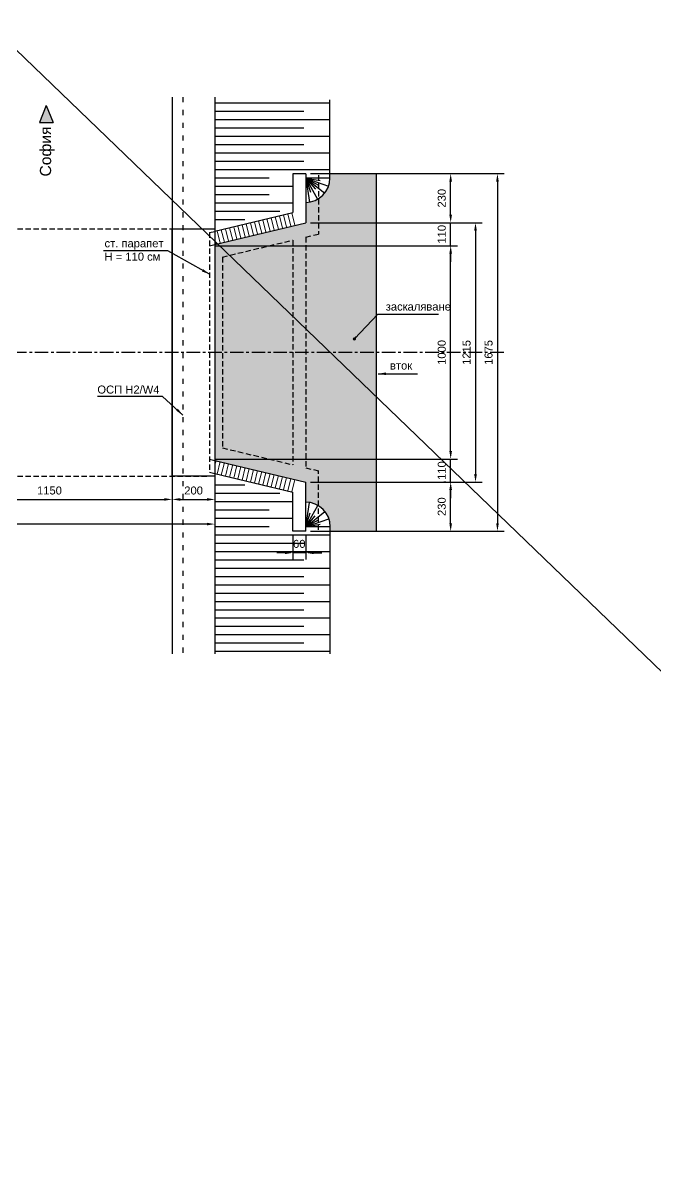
# Model space of a CAD drawing. Header units: centimetres. Extents: x 8495135 to 959133560, y 4530079 to 463453963.
# Drawn here: x 958994289 to 958997252, y 463428425 to 463433747 of the extents above; entities that cross this region are included whole.
import ezdxf
from ezdxf.enums import TextEntityAlignment as Align

# ---------------------------------------------------------------- set-up
doc = ezdxf.new("R2010")
doc.units = ezdxf.units.CM
doc.header["$LTSCALE"] = 0.1
for name, pattern in [('ACAD_ISO03W100', [30, 12, -18]), ('CENTER', [50.8, 31.75, -6.35, 6.35, -6.35]), ('DASHED', [0.75, 0.5, -0.25])]:
    doc.linetypes.add(name, pattern=pattern)
for name, color, linetype in [('br_dimension', 1, 'Continuous'), ('br_hatch_dark', 8, 'Continuous'), ('br_hatch_tumen', 8, 'Continuous'), ('br_view_yellow', 2, 'Continuous')]:
    doc.layers.add(name, color=color, linetype=linetype)
doc.layers.add('golemi syoryjenia', color=161, linetype='Continuous', lineweight=35)
doc.layers.add('niv', color=253, linetype='Continuous', lineweight=15)
doc.styles.add('1-200 cm', font='arial.ttf', dxfattribs={"height": 50})
doc.styles.add('MM 1 to 150', font='arial.ttf', dxfattribs={"height": 37.5})
doc.styles.add('MM_ARIAL', font='arial.ttf')
doc.linetypes.add('178', pattern='A,0,[12,ltypeshp.shx,S=0.01,R=0,X=0,Y=0],-1.5', length=1.5)
doc.dimstyles.new('MM DIM 1 to 150', dxfattribs={"dimscale": 15, "dimtxt": 2.5, "dimasz": 2.5, "dimexe": 2.1, "dimexo": 1.5, "dimgap": 1.5, "dimtad": 1, "dimdec": 0, "dimdsep": 46, "dimtxsty": 'MM_ARIAL', "dimcen": 3, "dimclrd": 1, "dimclre": 1, "dimclrt": 7, "dimaunit": 2, "dimadec": 1, "dimazin": 0, "dimtp": 100, "dimtm": 3, "dimtfac": 1, "dimtdec": 0, "dimtix": 1, "dimtmove": 0, "dimatfit": 3, "dimfxl": 0, "dimtolj": 1, "dimtzin": 0, "dimarcsym": 0})

# ---------------------------------------------------------------- blocks, each defined once
blk = doc.blocks.new('*D49')
at = {"layer": 'br_dimension', "color": 1, "lineweight": -2, "transparency": 16777216}
for p, q in [((958992139.4, 463431599.5), (958992139.4, 463431366)), ((958995189.4, 463431599.5), (958995189.4, 463431366)), ((958995151.9, 463431397.5), (958992176.9, 463431397.5))]:
    blk.add_line(p, q, dxfattribs=at)
at = {"layer": 'br_dimension', "color": 1, "transparency": 16777216}
for points in [[(958992176.9, 463431403.8), (958992176.9, 463431391.3), (958992139.4, 463431397.5)], [(958995151.9, 463431403.8), (958995151.9, 463431391.3), (958995189.4, 463431397.5)]]:
    blk.add_solid(points, dxfattribs=at)
at = {"layer": 'br_dimension', "color": 7, "transparency": 16777216, "insert": (958993664.4, 463431439.2), "char_height": 37.5, "attachment_point": 5, "style": 'MM_ARIAL'}
blk.add_mtext('\\A1;3050', dxfattribs=at)
blk = doc.blocks.new('*D61')
at = {"layer": 'golemi syoryjenia', "color": 1, "lineweight": -2, "transparency": 16777216}
for p, q in [((958993839.4, 463431599.5), (958993839.4, 463431481.6)), ((958994989.4, 463431599.5), (958994989.4, 463431481.6)), ((958993876.9, 463431513.1), (958994951.9, 463431513.1))]:
    blk.add_line(p, q, dxfattribs=at)
at = {"layer": 'golemi syoryjenia', "color": 1, "transparency": 16777216}
for points in [[(958993876.9, 463431519.3), (958993876.9, 463431506.8), (958993839.4, 463431513.1)], [(958994951.9, 463431519.3), (958994951.9, 463431506.8), (958994989.4, 463431513.1)]]:
    blk.add_solid(points, dxfattribs=at)
at = {"layer": 'golemi syoryjenia', "color": 7, "transparency": 16777216, "insert": (958994414.4, 463431554.7), "char_height": 37.5, "attachment_point": 5, "style": 'MM_ARIAL'}
blk.add_mtext('\\A1;1150', dxfattribs=at)
blk = doc.blocks.new('*D134')
at = {"layer": 'br_dimension', "color": 1, "lineweight": -2, "transparency": 16777216}
for p, q in [((958995554.4, 463431341.7), (958995554.4, 463431231.4)), ((958995614.4, 463431341.7), (958995614.4, 463431231.4)), ((958995516.9, 463431262.9), (958995479.4, 463431262.9)), ((958995614.4, 463431262.9), (958995554.4, 463431262.9)), ((958995651.9, 463431262.9), (958995689.4, 463431262.9))]:
    blk.add_line(p, q, dxfattribs=at)
at = {"layer": 'br_dimension', "color": 1, "transparency": 16777216}
for points in [[(958995516.9, 463431269.2), (958995516.9, 463431256.7), (958995554.4, 463431262.9)], [(958995651.9, 463431269.2), (958995651.9, 463431256.7), (958995614.4, 463431262.9)]]:
    blk.add_solid(points, dxfattribs=at)
at = {"layer": 'br_dimension', "color": 7, "transparency": 16777216, "insert": (958995584.4, 463431304.6), "char_height": 37.5, "attachment_point": 5, "style": 'MM_ARIAL'}
blk.add_mtext('\\A1;60', dxfattribs=at)
blk = doc.blocks.new('*D135')
at = {"layer": 'br_dimension', "color": 1, "lineweight": -2, "transparency": 16777216}
for p, q in [((958996293.4, 463431739.5), (958996293.4, 463431777)), ((958995186.9, 463431702), (958996324.9, 463431702)), ((958996293.4, 463431594.2), (958996293.4, 463431702)), ((958995636.9, 463431594.2), (958996324.9, 463431594.2)), ((958996293.4, 463431556.7), (958996293.4, 463431519.2))]:
    blk.add_line(p, q, dxfattribs=at)
at = {"layer": 'br_dimension', "color": 1, "transparency": 16777216}
for points in [[(958996287.2, 463431739.5), (958996299.7, 463431739.5), (958996293.4, 463431702)], [(958996287.2, 463431556.7), (958996299.7, 463431556.7), (958996293.4, 463431594.2)]]:
    blk.add_solid(points, dxfattribs=at)
at = {"layer": 'br_dimension', "color": 7, "transparency": 16777216, "insert": (958996251.8, 463431648.1), "char_height": 37.5, "attachment_point": 5, "rotation": 90, "style": 'MM_ARIAL'}
blk.add_mtext('\\A1;110', dxfattribs=at)
blk = doc.blocks.new('*D136')
at = {"layer": 'br_dimension', "color": 1, "lineweight": -2, "transparency": 16777216}
for p, q in [((958995186.9, 463432702), (958996324.9, 463432702)), ((958996293.4, 463431739.5), (958996293.4, 463432664.5)), ((958995186.9, 463431702), (958996324.9, 463431702))]:
    blk.add_line(p, q, dxfattribs=at)
at = {"layer": 'br_dimension', "color": 1, "transparency": 16777216}
for points in [[(958996287.2, 463432664.5), (958996299.7, 463432664.5), (958996293.4, 463432702)], [(958996287.2, 463431739.5), (958996299.7, 463431739.5), (958996293.4, 463431702)]]:
    blk.add_solid(points, dxfattribs=at)
at = {"layer": 'br_dimension', "color": 7, "transparency": 16777216, "insert": (958996251.8, 463432202), "char_height": 37.5, "attachment_point": 5, "rotation": 90, "style": 'MM_ARIAL'}
blk.add_mtext('\\A1;1000', dxfattribs=at)
blk = doc.blocks.new('*D137')
at = {"layer": 'br_dimension', "color": 1, "lineweight": -2, "transparency": 16777216}
for p, q in [((958996293.4, 463432847.3), (958996293.4, 463432884.8)), ((958995636.9, 463432809.8), (958996324.9, 463432809.8)), ((958996293.4, 463432702), (958996293.4, 463432809.8)), ((958995186.9, 463432702), (958996324.9, 463432702)), ((958996293.4, 463432664.5), (958996293.4, 463432627))]:
    blk.add_line(p, q, dxfattribs=at)
at = {"layer": 'br_dimension', "color": 1, "transparency": 16777216}
for points in [[(958996287.2, 463432847.3), (958996299.7, 463432847.3), (958996293.4, 463432809.8)], [(958996287.2, 463432664.5), (958996299.7, 463432664.5), (958996293.4, 463432702)]]:
    blk.add_solid(points, dxfattribs=at)
at = {"layer": 'br_dimension', "color": 7, "transparency": 16777216, "insert": (958996251.8, 463432755.9), "char_height": 37.5, "attachment_point": 5, "rotation": 90, "style": 'MM_ARIAL'}
blk.add_mtext('\\A1;110', dxfattribs=at)
blk = doc.blocks.new('*D138')
at = {"layer": 'br_dimension', "color": 1, "lineweight": -2, "transparency": 16777216}
for p, q in [((958996071.8, 463432809.8), (958996441.3, 463432809.8)), ((958996409.8, 463432772.3), (958996409.8, 463431631.7)), ((958996071.8, 463431594.2), (958996441.3, 463431594.2))]:
    blk.add_line(p, q, dxfattribs=at)
at = {"layer": 'br_dimension', "color": 1, "transparency": 16777216}
for points in [[(958996403.5, 463432772.3), (958996416, 463432772.3), (958996409.8, 463432809.8)], [(958996403.5, 463431631.7), (958996416, 463431631.7), (958996409.8, 463431594.2)]]:
    blk.add_solid(points, dxfattribs=at)
at = {"layer": 'br_dimension', "color": 7, "transparency": 16777216, "insert": (958996368.1, 463432202), "char_height": 37.5, "attachment_point": 5, "rotation": 90, "style": 'MM_ARIAL'}
blk.add_mtext('\\A1;1215', dxfattribs=at)
blk = doc.blocks.new('*D139')
at = {"layer": 'br_dimension', "color": 1, "lineweight": -2, "transparency": 16777216}
for p, q in [((958996270.9, 463431594.2), (958996261.9, 463431594.2)), ((958996293.4, 463431401.7), (958996293.4, 463431556.7)), ((958995636.9, 463431364.2), (958996324.9, 463431364.2))]:
    blk.add_line(p, q, dxfattribs=at)
at = {"layer": 'br_dimension', "color": 1, "transparency": 16777216}
for points in [[(958996287.2, 463431556.7), (958996299.7, 463431556.7), (958996293.4, 463431594.2)], [(958996287.2, 463431401.7), (958996299.7, 463431401.7), (958996293.4, 463431364.2)]]:
    blk.add_solid(points, dxfattribs=at)
at = {"layer": 'br_dimension', "color": 7, "transparency": 16777216, "insert": (958996251.8, 463431479.2), "char_height": 37.5, "attachment_point": 5, "rotation": 90, "style": 'MM_ARIAL'}
blk.add_mtext('\\A1;230', dxfattribs=at)
blk = doc.blocks.new('*D140')
at = {"layer": 'golemi syoryjenia', "color": 1, "lineweight": -2, "transparency": 16777216}
for p, q in [((958995636.9, 463433039.9), (958996324.9, 463433039.9)), ((958996293.4, 463432847.3), (958996293.4, 463433002.4)), ((958995636.9, 463432809.8), (958996324.9, 463432809.8))]:
    blk.add_line(p, q, dxfattribs=at)
at = {"layer": 'golemi syoryjenia', "color": 1, "transparency": 16777216}
for points in [[(958996287.2, 463433002.4), (958996299.7, 463433002.4), (958996293.4, 463433039.9)], [(958996287.2, 463432847.3), (958996299.7, 463432847.3), (958996293.4, 463432809.8)]]:
    blk.add_solid(points, dxfattribs=at)
at = {"layer": 'golemi syoryjenia', "color": 7, "transparency": 16777216, "insert": (958996251.8, 463432924.8), "char_height": 37.5, "attachment_point": 5, "rotation": 90, "style": 'MM_ARIAL'}
blk.add_mtext('\\A1;230', dxfattribs=at)
blk = doc.blocks.new('*D141')
at = {"layer": 'br_dimension', "color": 1, "lineweight": -2, "transparency": 16777216}
for p, q in [((958995966.3, 463433039.9), (958996544.1, 463433039.9)), ((958996512.6, 463433002.4), (958996512.6, 463431401.7)), ((958995919.6, 463431364.2), (958996544.1, 463431364.2))]:
    blk.add_line(p, q, dxfattribs=at)
at = {"layer": 'br_dimension', "color": 1, "transparency": 16777216}
for points in [[(958996506.3, 463433002.4), (958996518.8, 463433002.4), (958996512.6, 463433039.9)], [(958996506.3, 463431401.7), (958996518.8, 463431401.7), (958996512.6, 463431364.2)]]:
    blk.add_solid(points, dxfattribs=at)
at = {"layer": 'br_dimension', "color": 7, "transparency": 16777216, "insert": (958996470.9, 463432202), "char_height": 37.5, "attachment_point": 5, "rotation": 90, "style": 'MM_ARIAL'}
blk.add_mtext('\\A1;1675', dxfattribs=at)
blk = doc.blocks.new('*D146')
at = {"layer": 'golemi syoryjenia', "color": 1, "lineweight": -2, "transparency": 16777216}
for p, q in [((958994989.4, 463431599.5), (958994989.4, 463431481.6)), ((958995189.4, 463431599.5), (958995189.4, 463431481.6)), ((958995026.9, 463431513.1), (958995151.9, 463431513.1))]:
    blk.add_line(p, q, dxfattribs=at)
at = {"layer": 'golemi syoryjenia', "color": 1, "transparency": 16777216}
for points in [[(958995026.9, 463431519.3), (958995026.9, 463431506.8), (958994989.4, 463431513.1)], [(958995151.9, 463431519.3), (958995151.9, 463431506.8), (958995189.4, 463431513.1)]]:
    blk.add_solid(points, dxfattribs=at)
at = {"layer": 'golemi syoryjenia', "color": 7, "transparency": 16777216, "insert": (958995089.4, 463431554.7), "char_height": 37.5, "attachment_point": 5, "style": 'MM_ARIAL'}
blk.add_mtext('\\A1;200', dxfattribs=at)
blk = doc.blocks.new('*U165')
at = {"ltscale": 0.5}
blk.add_hatch(color=256, dxfattribs=at).paths.add_polyline_path([(0, 10.6), (-26.2, 0), (0, -10.6)])
for q in [(0, 10.6), (0, -10.6)]:
    blk.add_line((-26.2, 0), q, dxfattribs=at)
blk.add_lwpolyline([(0, 10.6), (0, -10.6)], dxfattribs=at)
at = {"ltscale": 0.5, "style": '1-200 cm'}
blk.add_attdef('СОФИЯ', text='', height=17.5, dxfattribs=at).set_placement((45.5, 1.2), align=Align.MIDDLE_CENTER)

msp = doc.modelspace()

# ---------------------------------------------------------------- hatches: boundary and pattern name
at = {"layer": 'niv'}
h = msp.add_hatch(dxfattribs=at)
h.set_pattern_fill('GRAVEL', color=256, scale=5, style=2)
h.set_pattern_definition([(311.9872125, (967502755.307, 458887491.231), (1016.00000008, -1142.999999929), [17.086072, -1691.524182]), (355.030259, (967502766.7367, 458887478.531), (-1523.999999397, 127.000007235), [29.320236, -2902.7024447]), (47.4895529, (967502795.947, 458887475.991), (-1270.0000005364, -1396.999999512), [20.674076, -2046.7361397]), (272.726311, (967502845.4767, 458887444.241), (-127.000000266, 2539.9999999867), [26.700226, -2643.3218713]), (247.16634582, (967502846.7467, 458887417.571), (635.000000053, 1523.9999999778), [26.181685, -2591.9903873]), (182.726311, (967502836.5867, 458887393.441), (2539.9999999867, 127.000000266), [26.700226, -2643.3218713]), (142.30575953, (967502809.9167, 458887392.171), (1650.9999999268, -1270.000000095), [35.309683, -3495.6557657]), (107.74467163, (967502781.9767, 458887413.761), (-889.000000239, 2793.999999924), [33.335976, -3300.2628301]), (58.57043438, (967502771.8167, 458887445.511), (1016.000000144, 1650.9999999113), [26.79065, -2652.277285]), (4.7636417, (967502785.787, 458887468.371), (-1396.99999998, -127.00000022), [30.585664, -1498.6968475]), (317.6025622, (967502816.2667, 458887470.911), (1523.9999999512, -1397.0000000532), [39.553896, -3915.8386256]), (41.18592517, (967502719.747, 458887442.971), (888.999999947, 762.000000062), [13.500227, -1336.5282912]), (8.5307656, (967502729.9067, 458887451.861), (-1651.0000000445, -253.999999712), [25.684099, -2542.7319499]), (315, (967502755.31, 458887455.67), (2e-14, -127), [17.960467, -161.6446554]), (336.80140949, (967502764.197, 458887470.911), (-635.000000017, 253.999999955), [9.672066, -957.5311184]), (248.1985905, (967502773.087, 458887467.1), (127.000000027, 380.99999999), [13.678281, -670.2376495]), (149.03624347, (967502768.007, 458887454.401), (-381.00000001, 253.999999986), [22.215983, -718.3149076]), (18.4349488, (967502748.957, 458887465.83), (-254, -126.99999999), [16.064357, -385.5449058]), (163.61045967, (967502846.747, 458887467.101), (-1270, 381), [22.5044, -2227.9413336]), (109.65382406, (967502825.157, 458887473.451), (508.0000000465, -1396.9999999835), [18.879947, -1869.1107839]), (246.80140949, (967502748.957, 458887491.231), (253.999999956, 635.000000018), [19.344005, -947.8591794]), (196.38954033, (967502741.337, 458887473.451), (1270.0000000266, 380.999999911), [22.5044, -2227.9413336]), (200.55604522, (967502846.747, 458887388.361), (635, 254), [21.70176, -1063.3867157]), (245.2248594, (967502826.427, 458887380.741), (635.000000756, 1396.999999656), [18.183606, -1800.179669]), (113.19859051, (967502747.687, 458887364.231), (-253.99999996, 635.000000016), [19.344005, -947.8591794]), (162.64597536, (967502740.067, 458887382.011), (1650.999999967, -508.0000001066), [21.289137, -2107.618799]), (110.55604522, (967502809.917, 458887364.231), (254.000000004, -634.999999998), [10.85088, -1074.2375957]), (78.69006753, (967502755.307, 458887364.23), (127, 508), [6.47573, -641.0997482]), (14.03624347, (967502756.577, 458887370.58), (-381, -127), [26.181685, -497.4527295]), (353.99099404, (967502781.977, 458887376.931), (-1269.9999999933, 127.0000000665), [24.26335, -2402.0682432]), (236.30993247, (967502768.007, 458887442.97), (127.00000002, 253.99999999), [18.316194, -439.588818]), (186.84277341, (967502757.8467, 458887427.731), (-2159.0000000133, -253.999999887), [31.977838, -3165.8004533]), (119.0546041, (967502726.097, 458887423.921), (508.000000014, -888.999999992), [13.075412, -1294.4696159]), (90, (967502719.75, 458887435.35), (127, 127), [7.62, -119.38]), (59.74356284, (967502784.517, 458887380.741), (-507.999999938, -889.0000000355), [17.643348, -1746.6970387]), (131.9872125, (967502793.407, 458887395.981), (-1016.000000084, 1142.9999999255), [34.172144, -1674.43811]), (180, (967502770.55, 458887421.38), (-127, 127), [33.02, -93.98]), (214.6951535, (967502737.527, 458887421.381), (-1270.000000481, -888.999999313), [20.080478, -1987.9658362]), (285.9453959, (967502721.017, 458887409.951), (126.99999999, -508.000000002), [18.491454, -906.082502]), (332.35402464, (967502726.0967, 458887392.171), (2413.0000000887, -1269.9999998315), [30.107255, -2980.6232211]), (4.57392126, (967502752.7667, 458887378.201), (1651, 127), [31.851473, -3153.2923228])])
edge = h.paths.add_edge_path()
edge.add_line((958995189.41, 463432708), (958995189.41, 463432202.01))
edge.add_line((958995189.41, 463432202.01), (958995943.81, 463432202.01))
edge.add_line((958995943.81, 463432202.01), (958995943.81, 463433039.87))
edge.add_line((958995943.81, 463433039.87), (958995728.12, 463433039.87))
edge.add_arc((958995613.4, 463433021.62), 116.17, -89.49863, 9.03719, ccw=False)
edge.add_line((958995614.41, 463432905.46), (958995614.41, 463432809.8))
edge.add_line((958995614.41, 463432809.8), (958995189.41, 463432708))
edge = h.paths.add_edge_path()
edge.add_line((958995189.41, 463432202.01), (958995189.41, 463431696.02))
edge.add_line((958995189.41, 463431696.02), (958995614.41, 463431594.23))
edge.add_line((958995614.41, 463431594.23), (958995614.41, 463431500.28))
edge.add_arc((958995614.41, 463431384.86), 115.42, 0, 90, ccw=False)
edge.add_line((958995729.84, 463431384.86), (958995728.12, 463431364.15))
edge.add_line((958995728.12, 463431364.15), (958995943.81, 463431364.15))
edge.add_line((958995943.81, 463431364.15), (958995943.81, 463432202.01))
edge.add_line((958995943.81, 463432202.01), (958995189.41, 463432202.01))
h = msp.add_hatch(dxfattribs=at)
h.set_pattern_fill('_USER', color=256, scale=20, angle=76, style=2, pattern_type=0)
h.set_pattern_definition([(104, (967502846.747, 458887364.231), (19.405914526, 4.83843791), [])])
h.paths.add_polyline_path([(958995189.41, 463432769.7), (958995189.41, 463432708), (958995573.32, 463432799.95), (958995554.41, 463432857.12)])
h = msp.add_hatch(dxfattribs=at)
h.set_pattern_fill('_USER', color=256, scale=20, angle=76, style=2, pattern_type=0)
h.set_pattern_definition([(256, (967502846.747, 467977039.791), (19.405914526, -4.83843791), [])])
h.paths.add_polyline_path([(958995189.41, 463431696.02), (958995189.41, 463431634.33), (958995554.41, 463431546.9), (958995573.32, 463431604.07)])

# ---------------------------------------------------------------- linework, layer by layer
at = {"layer": 'br_dimension'}
for p, q in [((958994989.41, 463433398.75), (958994989.41, 463430789.25)), ((958995189.41, 463433398.75), (958995189.41, 463430789.25))]:
    msp.add_line(p, q, dxfattribs=at)
at = {"layer": 'br_dimension', "linetype": 'ACAD_ISO03W100', "ltscale": 20}
msp.add_line((958995039.41, 463433398.75), (958995039.41, 463430789.25), dxfattribs=at)
at = {"layer": 'br_dimension', "linetype": 'DASHED', "ltscale": 500}
for p, q in [((958995674.41, 463433033.48), (958995674.41, 463432757.08)), ((958992164.41, 463432782.01), (958995164.41, 463432782.01)), ((958995164.41, 463432763.71), (958995189.41, 463432769.7)), ((958995164.41, 463432763.71), (958995164.41, 463431640.31)), ((958995224.41, 463432649.3), (958995554.41, 463432728.34)), ((958995554.41, 463432728.34), (958995554.41, 463431675.68)), ((958995614.41, 463432742.71), (958995674.41, 463432757.08)), ((958995614.41, 463432742.71), (958995614.41, 463431661.31)), ((958995164.41, 463432702.01), (958995189.41, 463432708)), ((958995224.41, 463432649.3), (958995224.41, 463431754.83)), ((958995164.41, 463431702.01), (958995189.41, 463431696.02)), ((958995164.41, 463431702.01), (958995189.41, 463431696.02)), ((958995224.41, 463431754.73), (958995554.41, 463431675.68)), ((958995614.41, 463431661.31), (958995674.41, 463431646.94)), ((958992164.41, 463431622.01), (958995164.41, 463431622.01)), ((958995164.41, 463431640.31), (958995189.41, 463431634.33)), ((958995674.41, 463431370.54), (958995674.41, 463431646.94))]:
    msp.add_line(p, q, dxfattribs=at)
at = {"layer": 'br_dimension', "linetype": 'CENTER', "ltscale": 20}
msp.add_line((958996542.65, 463432202.01), (958990808.98, 463432202.01), dxfattribs=at)
at = {"layer": 'br_hatch_dark'}
for p, q in [((958995728.12, 463433370.19), (958995189.41, 463433370.19)), ((958995605.12, 463433331.17), (958995189.41, 463433331.17)), ((958995728.12, 463433292.15), (958995189.41, 463433292.15)), ((958995605.12, 463433253.13), (958995189.41, 463433253.13)), ((958995728.12, 463433214.11), (958995189.41, 463433214.11)), ((958995605.12, 463433175.09), (958995189.41, 463433175.09)), ((958995728.12, 463433136.07), (958995189.41, 463433136.07)), ((958995605.12, 463433097.05), (958995189.41, 463433097.05)), ((958995728.12, 463433058.03), (958995189.41, 463433058.03)), ((958995943.81, 463433039.87), (958995943.81, 463431364.15)), ((958995444.05, 463433019), (958995189.41, 463433019)), ((958995554.41, 463432979.98), (958995189.41, 463432979.98)), ((958995614.41, 463433019.17), (958995682.14, 463433007.36)), ((958995614.41, 463433019.17), (958995721.87, 463432981.97)), ((958995614.41, 463433019.17), (958995674.62, 463432985.98)), ((958995614.41, 463433019.17), (958995703.41, 463432948.39)), ((958995614.41, 463433019.17), (958995659.65, 463432967.4)), ((958995614.41, 463433019.17), (958995670.45, 463432920.22)), ((958995614.41, 463433019.17), (958995636.18, 463432953.95)), ((958995614.41, 463433019.17), (958995631.7, 463432906.78)), ((958995728.12, 463433019.17), (958995614.41, 463433019.17)), ((958995444.05, 463432940.96), (958995189.41, 463432940.96)), ((958995554.41, 463432901.94), (958995189.41, 463432901.94)), ((958995492.77, 463432862.92), (958995189.41, 463432862.92)), ((958995329.86, 463432823.9), (958995189.41, 463432823.9)), ((958995329.86, 463431580.12), (958995189.41, 463431580.12)), ((958995492.77, 463431541.1), (958995189.41, 463431541.1)), ((958995554.41, 463431502.08), (958995189.41, 463431502.08)), ((958995614.41, 463431384.86), (958995631.96, 463431498.94)), ((958995444.05, 463431463.06), (958995189.41, 463431463.06)), ((958995614.41, 463431384.86), (958995671.29, 463431485.29)), ((958995614.41, 463431384.86), (958995704.75, 463431456.7)), ((958995614.41, 463431384.86), (958995636, 463431449.54)), ((958995614.41, 463431384.86), (958995659.29, 463431436.2)), ((958995554.41, 463431424.04), (958995189.41, 463431424.04)), ((958995444.05, 463431385.02), (958995189.41, 463431385.02)), ((958995614.41, 463431384.86), (958995723.49, 463431422.61)), ((958995614.41, 463431384.86), (958995674.13, 463431417.77)), ((958995614.41, 463431384.86), (958995681.59, 463431396.56)), ((958995729.84, 463431384.86), (958995614.41, 463431384.86)), ((958995728.12, 463431346), (958995189.41, 463431346)), ((958995605.12, 463431306.98), (958995189.41, 463431306.98)), ((958995728.12, 463431267.96), (958995189.41, 463431267.96)), ((958995605.12, 463431228.94), (958995189.41, 463431228.94)), ((958995728.12, 463431189.92), (958995189.41, 463431189.92)), ((958995605.12, 463431150.89), (958995189.41, 463431150.89)), ((958995728.12, 463431111.87), (958995189.41, 463431111.87)), ((958995605.12, 463431072.85), (958995189.41, 463431072.85)), ((958995728.12, 463431033.83), (958995189.41, 463431033.83)), ((958995605.12, 463430994.81), (958995189.41, 463430994.81)), ((958995728.12, 463430955.79), (958995189.41, 463430955.79)), ((958995605.12, 463430916.77), (958995189.41, 463430916.77)), ((958995728.12, 463430877.75), (958995189.41, 463430877.75)), ((958995605.12, 463430838.73), (958995189.41, 463430838.73)), ((958995728.12, 463430799.71), (958995189.41, 463430799.71))]:
    msp.add_line(p, q, dxfattribs=at)
at = {"layer": 'br_hatch_dark', "linetype": '178', "ltscale": 20}
for p, q in [((958995728.12, 463433019.17), (958995728.12, 463433385.36)), ((958995728.12, 463431384.86), (958995728.12, 463430789.25))]:
    msp.add_line(p, q, dxfattribs=at)
for centre, radius, start, end in [((958995614.41, 463433019.17), 113.71, 270, 0), ((958995614.41, 463431384.86), 115.42, 0, 90)]:
    msp.add_arc(centre, radius, start, end, dxfattribs=at)
at = {"layer": 'br_hatch_tumen'}
msp.add_line((958986300.72, 463441293.7), (958999645.36, 463428425.07), dxfattribs=at)
at = {"layer": 'br_view_yellow'}
for p, q in [((958995554.41, 463433039.87), (958995554.41, 463432857.12)), ((958995614.41, 463433039.87), (958995554.41, 463433039.87)), ((958995614.41, 463433039.87), (958995614.41, 463432809.8)), ((958995189.41, 463432769.7), (958995554.41, 463432857.12)), ((958995189.41, 463432708), (958995614.41, 463432809.8)), ((958995189.41, 463432708), (958995614.41, 463432809.8)), ((958995189.41, 463431696.02), (958995614.41, 463431594.23)), ((958995189.41, 463431634.33), (958995554.41, 463431546.9)), ((958995554.41, 463431364.15), (958995554.41, 463431546.9)), ((958995614.41, 463431364.15), (958995614.41, 463431594.23)), ((958995614.41, 463431364.15), (958995554.41, 463431364.15))]:
    msp.add_line(p, q, dxfattribs=at)
msp.add_lwpolyline([(958994989.41, 463432782.01), (958995189.41, 463432782.01), (958995189.41, 463431622.01), (958994989.41, 463431622.01), (958994989.41, 463432782.01)], dxfattribs=at)

# ---------------------------------------------------------------- block references
at = {"layer": 'br_hatch_tumen', "ltscale": 0.5}
ref = msp.add_blockref('*U165', (958994399.37, 463433280.46), dxfattribs=dict(at, xscale=-3, yscale=3, zscale=3, rotation=90))
ref.add_attrib('СОФИЯ', 'София', dxfattribs={"layer": '0', "ltscale": 0.5, "height": 52.5, "rotation": 90, "style": '1-200 cm'}).set_placement((958994395.9, 463433143.81), align=Align.MIDDLE_CENTER)

# ---------------------------------------------------------------- texts
at = {"layer": 'br_view_yellow', "char_height": 37.5, "style": 'MM 1 to 150'}
for s, insert, width, attachment_point in [('ст. парапет\\PH = 110 см', (958994672.27, 463432732.28), 276.5689, 1), ('заскаляване ', (958995989.23, 463432435.77), 513.6937, 1), ('вток', (958996009.28, 463432159.29), 359.3452, 1), ('ОСП H2/W4', (958994929.68, 463432046.84), 290.8936, 3)]:
    msp.add_mtext(s, dxfattribs=dict(at, insert=insert, width=width, attachment_point=attachment_point))

# ---------------------------------------------------------------- dimensions: what is measured, and where the dimension line sits
at = {"layer": 'br_dimension', "color": 1}
for base, p1, p2, picture, middle in [((958996512.6, 463431364.15), (958995943.81, 463433039.87), (958995897.09, 463431364.15), '*D141', (958996470.95, 463432202.01)), ((958996293.45, 463432809.8), (958995164.41, 463432702.01), (958995614.41, 463432809.8), '*D137', (958996251.8, 463432755.9)), ((958996409.78, 463431594.23), (958996049.26, 463432809.8), (958996049.26, 463431594.23), '*D138', (958996368.13, 463432202.01)), ((958996293.45, 463431702.01), (958995614.41, 463431594.23), (958995164.41, 463431702.01), '*D135', (958996251.8, 463431648.12))]:
    dim = msp.add_linear_dim(base=base, p1=p1, p2=p2, angle=90, dimstyle='MM DIM 1 to 150', override={"dimrnd": 5}, dxfattribs=at)
    dim.commit()
    dim.dimension.update_dxf_attribs({"geometry": picture, "text_midpoint": middle})
for base, p1, p2, picture, middle in [((958996293.45, 463432702.01), (958995164.41, 463431702.01), (958995164.41, 463432702.01), '*D136', (958996251.8, 463432202.01)), ((958996293.45, 463431594.23), (958995614.41, 463431364.15), (958996293.45, 463431594.23), '*D139', (958996251.79, 463431479.19))]:
    dim = msp.add_linear_dim(base=base, p1=p1, p2=p2, angle=90, dimstyle='MM DIM 1 to 150', dxfattribs=at)
    dim.commit()
    dim.dimension.update_dxf_attribs({"geometry": picture, "text_midpoint": middle})
dim = msp.add_linear_dim(base=(958992139.41, 463431397.51), p1=(958995189.41, 463431622.01), p2=(958992139.41, 463431622.01), dimstyle='MM DIM 1 to 150', dxfattribs=at)
dim.commit()
dim.dimension.update_dxf_attribs({"geometry": '*D49', "text_midpoint": (958993664.41, 463431439.17)})
dim = msp.add_linear_dim(base=(958995554.41, 463431262.93), p1=(958995614.41, 463431364.15), p2=(958995554.41, 463431364.15), angle=180, dimstyle='MM DIM 1 to 150', dxfattribs=at)
dim.commit()
dim.dimension.update_dxf_attribs({"geometry": '*D134', "text_midpoint": (958995584.41, 463431262.93), "dimtype": 160})
at = {"layer": 'golemi syoryjenia'}
dim = msp.add_linear_dim(base=(958996293.45, 463433039.87), p1=(958995614.41, 463432809.8), p2=(958995614.41, 463433039.87), angle=90, dimstyle='MM DIM 1 to 150', dxfattribs=at)
dim.commit()
dim.dimension.update_dxf_attribs({"geometry": '*D140', "text_midpoint": (958996251.79, 463432924.83)})
for base, p1, p2, picture, middle in [((958994989.41, 463431513.09), (958993839.41, 463431622.01), (958994989.41, 463431622.01), '*D61', (958994414.41, 463431554.74)), ((958995189.41, 463431513.09), (958994989.41, 463431622.01), (958995189.41, 463431622.01), '*D146', (958995089.41, 463431554.74))]:
    dim = msp.add_linear_dim(base=base, p1=p1, p2=p2, dimstyle='MM DIM 1 to 150', dxfattribs=at)
    dim.commit()
    dim.dimension.update_dxf_attribs({"geometry": picture, "text_midpoint": middle})

# ---------------------------------------------------------------- leaders
at = {"layer": 'br_dimension'}
for points, override in [([(958995164.41, 463432568.57), (958994969.05, 463432677.58), (958994667.68, 463432677.58)], {"dimgap": 1.5, "dimtad": 0}), ([(958995842.59, 463432265.37), (958995951.84, 463432380.65), (958996237.05, 463432380.65)], {"dimasz": 1, "dimgap": 1.5, "dimtad": 0, "dimldrblk": 'Dot'}), ([(958995039.41, 463431908.69), (958994943.25, 463431994.81), (958994639.62, 463431994.81)], {"dimgap": 1.5, "dimtad": 0})]:
    msp.add_leader(points, dimstyle='MM DIM 1 to 150', override=override, dxfattribs=at)
at = {"layer": 'br_dimension', "color": 1}
msp.add_leader([(958995953.19, 463432101.98), (958996137.38, 463432101.98)], dimstyle='MM DIM 1 to 150', dxfattribs=at)

doc.saveas('drawing.dxf')
